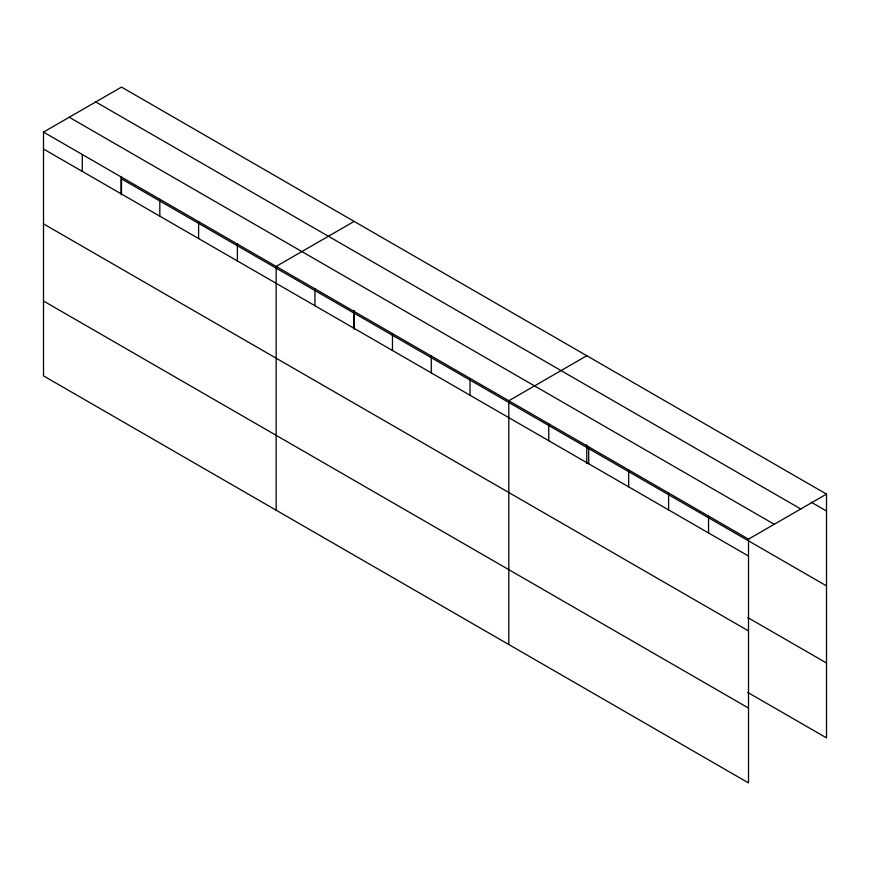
<?xml version="1.0" encoding="UTF-8"?>
<svg xmlns="http://www.w3.org/2000/svg" width="870" height="870" viewBox="0 0 870 870"><rect width="100%" height="100%" fill="white"/><g stroke="black" fill="none" stroke-linecap="round" stroke-linejoin="round"><path stroke-width="1.3" d="M43.5 132.109L748.504 539.139L748.504 782.913L43.5 375.883L43.5 132.109L121.495 87.087L826.5 494.116L826.5 737.89L747.776 692.444M354.144 221.404L276.149 266.427L276.149 510.201M586.793 355.721L508.809 400.755L508.809 644.529M748.504 539.139L826.5 494.116M811.221 502.197L826.5 511.016M95.754 101.942L800.759 508.972M69.241 117.254L774.246 524.284M826.5 585.88L121.495 178.85L121.495 194.804M43.5 149.009L748.504 556.039M747.776 617.569L826.5 663.016M43.5 223.873L748.504 630.913M43.5 301.009L748.504 708.049M708.561 516.073L708.561 532.973M668.606 493.007L668.606 509.907M628.662 469.952L628.662 486.841M588.707 446.886L588.707 463.775M586.793 444.82L586.793 463.449M548.752 423.82L548.752 440.709M470.028 378.363L470.028 395.263M431.259 355.982L431.259 372.871M392.479 333.591L392.479 350.49M354.144 310.492L354.144 329.132M353.709 311.199L353.709 328.099M314.929 288.818L314.929 305.718M237.379 244.046L237.379 260.935M198.599 221.654L198.599 238.554M159.83 199.273L159.83 216.162M121.05 176.882L121.05 193.782M82.28 154.501L82.28 171.39"/></g></svg>
